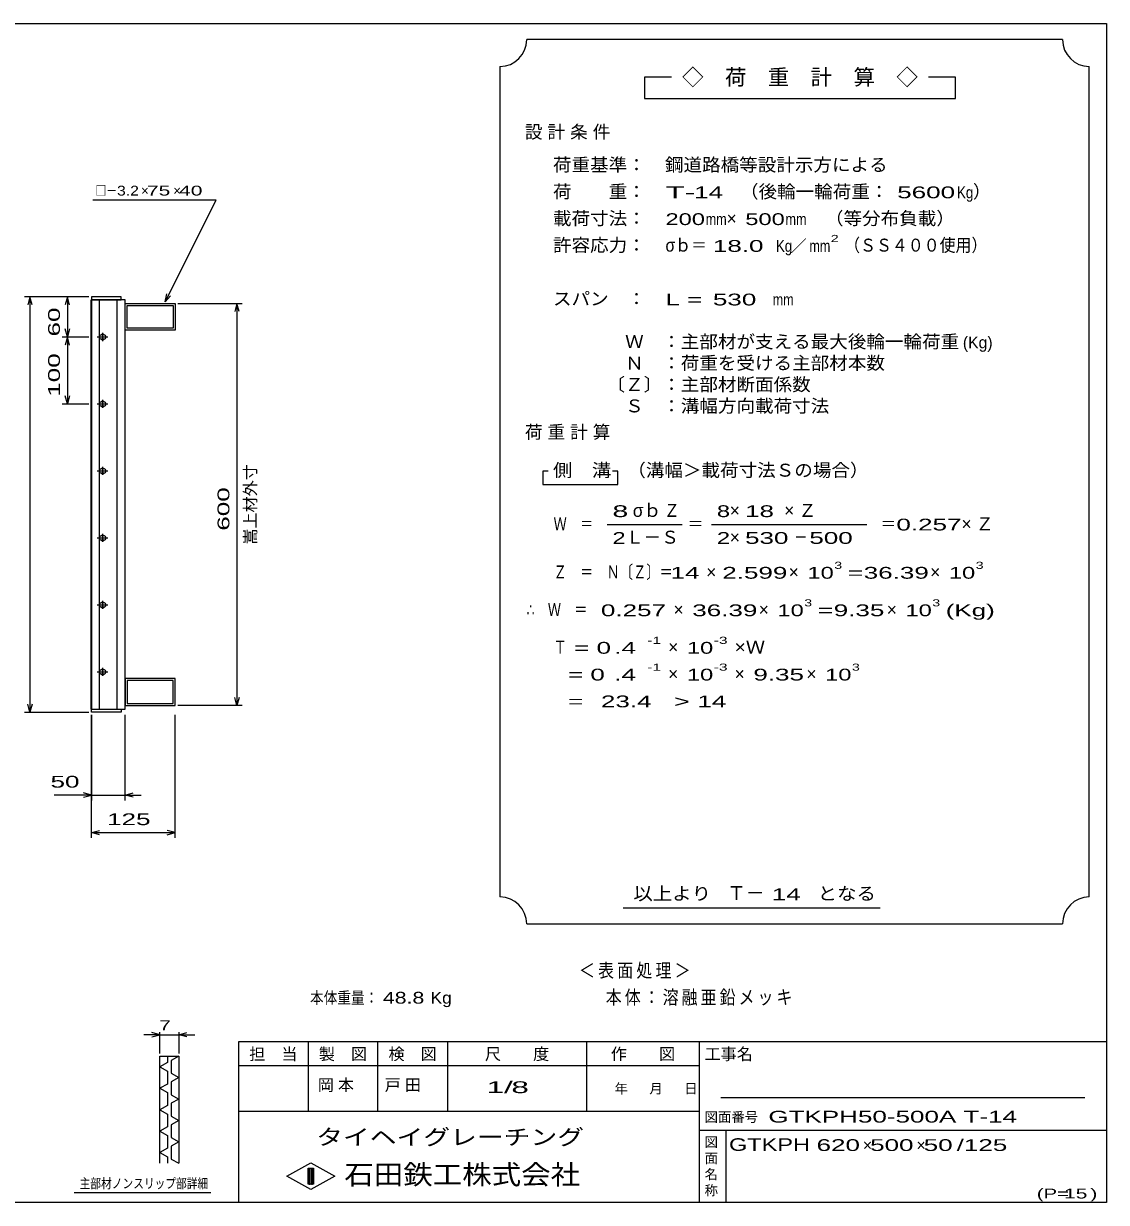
# Model space of a CAD drawing. Units: millimetres, scale not verified. Extents: x -1456 to 1385, y -1026 to 843.
# Drawn here: x -232 to 1385, y -917 to 843 of the extents above; entities that cross this region are included whole.
import ezdxf
from ezdxf.enums import TextEntityAlignment as Align

# ---------------------------------------------------------------- set-up
doc = ezdxf.new("R2010")
doc.units = ezdxf.units.MM
doc.header["$LTSCALE"] = 8
for name, color, linetype, lineweight in [('0_2', 150, 'Continuous', 25), ('16', 3, 'Continuous', 25), ('22', 4, 'Continuous', 25), ('24', 2, 'Continuous', 25), ('32', 4, 'Continuous', 25)]:
    doc.layers.add(name, color=color, linetype=linetype, lineweight=lineweight)
doc.styles.add('ベクトル', font='')
doc.styles.get('ベクトル').set_extended_font_data('ベクトル')

msp = doc.modelspace()

# ---------------------------------------------------------------- linework, layer by layer
at = {"layer": '0_2'}
for p, q in [((-1383.2, 842.8), (1384.8, 842.8)), ((1384.8, 842.8), (1384.8, -917.2)), ((1384.8, -677.2), (88.8, -677.2)), ((88.8, -677.2), (88.8, -917.2)), ((192.8, -677.2), (192.8, -781.2)), ((296.8, -781.2), (296.8, -677.2)), ((400.8, -677.2), (400.8, -781.2)), ((608.8, -781.2), (608.8, -677.2)), ((776.8, -677.2), (776.8, -917.2)), ((776.8, -713.2), (88.8, -713.2)), ((1352.8, -761.2), (808.8, -761.2)), ((88.8, -781.2), (776.8, -781.2)), ((776.8, -809.2), (1384.8, -809.2)), ((816.8, -917.2), (816.8, -809.2)), ((160.8, -878), (196.8, -858)), ((196.8, -858), (232.8, -878)), ((196.8, -898), (160.8, -878)), ((192.8, -866), (200.8, -866)), ((192.8, -890), (192.8, -866)), ((192.8, -866), (194.4, -866)), ((194.4, -866), (194.4, -890)), ((196, -890), (196, -866)), ((196, -866), (197.6, -866)), ((232.8, -878), (196.8, -898)), ((197.6, -866), (197.6, -890)), ((199.2, -890), (199.2, -866)), ((199.2, -866), (200.8, -866)), ((200.8, -866), (200.8, -890)), ((200.8, -866), (200.8, -890)), ((200.8, -890), (192.8, -890)), ((194.4, -890), (196, -890)), ((197.6, -890), (199.2, -890)), ((1384.8, -917.2), (-1383.2, -917.2))]:
    msp.add_line(p, q, dxfattribs=at)
at = {"layer": '16'}
for p, q in [((-131.32, -180.612), (-131.32, 430.388)), ((-131.32, 430.388), (-130.62, 430.388)), ((-86.62, 434.888), (-130.62, 434.888)), ((-130.62, 434.888), (-130.62, 430.388)), ((-130.62, 430.388), (-86.62, 430.388)), ((-130.62, 430.388), (-130.62, -180.612)), ((-80.62, 430.388), (-130.62, 430.388)), ((-119.12, 430.388), (-119.12, -180.612)), ((-92.12, -180.612), (-92.12, 430.388)), ((-86.62, 430.388), (-86.62, 434.888)), ((-80.62, -180.612), (-80.62, 430.388)), ((-80.62, 424.888), (-5.62, 424.888)), ((-80.62, 384.888), (-80.62, 424.888)), ((-5.62, 424.888), (-5.62, 384.888)), ((-77.62, 421.888), (-8.62, 421.888)), ((-77.62, 387.888), (-77.62, 421.888)), ((-8.62, 421.888), (-8.62, 387.888)), ((-8.62, 387.888), (-77.62, 387.888)), ((-122.12, 374.888), (-106.12, 374.888)), ((-112.12, 377.888), (-116.12, 377.888)), ((-116.12, 371.888), (-112.12, 371.888)), ((-114.12, 380.888), (-114.12, 368.888)), ((-5.62, 384.888), (-80.62, 384.888)), ((-122.12, 274.888), (-106.12, 274.888)), ((-112.12, 277.888), (-116.12, 277.888)), ((-116.12, 271.888), (-112.12, 271.888)), ((-114.12, 280.888), (-114.12, 268.888)), ((-112.12, 177.888), (-116.12, 177.888)), ((-114.12, 180.888), (-114.12, 168.888)), ((-122.12, 174.888), (-106.12, 174.888)), ((-116.12, 171.888), (-112.12, 171.888)), ((-122.12, 74.888), (-106.12, 74.888)), ((-112.12, 77.888), (-116.12, 77.888)), ((-116.12, 71.888), (-112.12, 71.888)), ((-114.12, 80.888), (-114.12, 68.888)), ((-122.12, -25.112), (-106.12, -25.112)), ((-112.12, -22.112), (-116.12, -22.112)), ((-116.12, -28.112), (-112.12, -28.112)), ((-114.12, -19.112), (-114.12, -31.112)), ((-112.12, -122.112), (-116.12, -122.112)), ((-114.12, -119.112), (-114.12, -131.112)), ((-122.12, -125.112), (-106.12, -125.112)), ((-116.12, -128.112), (-112.12, -128.112)), ((-5.62, -135.112), (-80.62, -135.112)), ((-80.62, -135.112), (-80.62, -175.112)), ((-8.62, -138.112), (-77.62, -138.112)), ((-77.62, -138.112), (-77.62, -172.112)), ((-8.62, -172.112), (-8.62, -138.112)), ((-5.62, -175.112), (-5.62, -135.112)), ((-80.62, -175.112), (-5.62, -175.112)), ((-77.62, -172.112), (-8.62, -172.112)), ((-130.62, -180.612), (-131.32, -180.612)), ((-130.62, -180.612), (-86.62, -180.612)), ((-130.62, -185.112), (-130.62, -180.612)), ((-130.62, -180.612), (-80.62, -180.612)), ((-86.62, -185.112), (-130.62, -185.112)), ((-86.62, -180.612), (-86.62, -185.112))]:
    msp.add_line(p, q, dxfattribs=at)
for centre, radius, start, end in [((-116.12, 374.888), 3, 90, 270), ((-114.12, 374.888), 4, 46.6, 133.4), ((-114.12, 374.888), 4, 226.6, 313.4), ((-112.12, 374.888), 3, 270, 90), ((-116.12, 274.888), 3, 90, 270), ((-114.12, 274.888), 4, 46.6, 133.4), ((-114.12, 274.888), 4, 226.6, 313.4), ((-112.12, 274.888), 3, 270, 90), ((-116.12, 174.888), 3, 90, 270), ((-114.12, 174.888), 4, 46.6, 133.4), ((-112.12, 174.888), 3, 270, 90), ((-114.12, 174.888), 4, 226.6, 313.4), ((-116.12, 74.888), 3, 90, 270), ((-114.12, 74.888), 4, 46.6, 133.4), ((-114.12, 74.888), 4, 226.6, 313.4), ((-112.12, 74.888), 3, 270, 90), ((-116.12, -25.112), 3, 90, 270), ((-114.12, -25.112), 4, 46.6, 133.4), ((-114.12, -25.112), 4, 226.6, 313.4), ((-112.12, -25.112), 3, 270, 90), ((-116.12, -125.112), 3, 90, 270), ((-114.12, -125.112), 4, 46.6, 133.4), ((-112.12, -125.112), 3, 270, 90), ((-114.12, -125.112), 4, 226.6, 313.4)]:
    msp.add_arc(centre, radius, start, end, dxfattribs=at)
at = {"layer": '22'}
for p, q in [((55.38, 579.388), (-128.62, 579.388)), ((-20.62, 427.388), (55.38, 579.388)), ((-134.62, 434.888), (-230.62, 434.888)), ((-222.62, 434.888), (-225.82, 422.888)), ((-219.42, 422.888), (-222.62, 434.888)), ((-222.62, 434.888), (-222.62, -185.112)), ((-134.62, 434.888), (-174.62, 434.888)), ((-166.62, 434.888), (-169.82, 422.888)), ((-163.42, 422.888), (-166.62, 434.888)), ((-166.62, 434.888), (-166.62, 374.888)), ((-20.62, 427.388), (-18.22, 439.068)), ((-20.62, 427.388), (-12.62, 436.188)), ((-1.62, 424.888), (94.38, 424.888)), ((86.38, 424.888), (83.18, 412.888)), ((89.58, 412.888), (86.38, 424.888)), ((86.38, 424.888), (86.38, -175.112)), ((-174.62, 374.888), (-134.62, 374.888)), ((-166.62, 374.888), (-169.82, 386.888)), ((-166.62, 374.888), (-169.82, 362.888)), ((-163.42, 386.888), (-166.62, 374.888)), ((-163.42, 362.888), (-166.62, 374.888)), ((-166.62, 374.888), (-166.62, 274.888)), ((-166.62, 274.888), (-169.82, 286.888)), ((-163.42, 286.888), (-166.62, 274.888)), ((-174.62, 274.888), (-134.62, 274.888)), ((-222.62, -185.112), (-225.82, -173.112)), ((-219.42, -173.112), (-222.62, -185.112)), ((94.38, -175.112), (-1.62, -175.112)), ((86.38, -175.112), (83.18, -163.112)), ((89.58, -163.112), (86.38, -175.112)), ((-230.62, -185.112), (-134.62, -185.112)), ((-130.62, -189.112), (-130.62, -317.112)), ((-130.62, -373.112), (-130.62, -189.112)), ((-80.62, -317.112), (-80.62, -189.112)), ((-5.62, -373.112), (-5.62, -189.112)), ((-130.62, -309.112), (-186.62, -309.112)), ((-130.62, -309.112), (-142.62, -305.912)), ((-142.62, -312.312), (-130.62, -309.112)), ((-130.62, -309.112), (-80.62, -309.112)), ((-80.62, -309.112), (-68.62, -305.912)), ((-68.62, -312.312), (-80.62, -309.112)), ((-80.62, -309.112), (-56.62, -309.112)), ((-130.62, -365.112), (-118.62, -361.912)), ((-118.62, -368.312), (-130.62, -365.112)), ((-130.62, -365.112), (-5.62, -365.112)), ((-5.62, -365.112), (-17.62, -361.912)), ((-17.62, -368.312), (-5.62, -365.112))]:
    msp.add_line(p, q, dxfattribs=at)
at = {"layer": '24', "color": 4}
for p, q in [((1319.2, 818.8), (519.2, 818.8)), ((479.2, 778.8), (479.2, -461.2)), ((1359.2, -461.2), (1359.2, 778.8)), ((735.2, 762.8), (695.2, 762.8)), ((695.2, 762.8), (695.2, 730.8)), ((1159.2, 762.8), (1119.2, 762.8)), ((1159.2, 730.8), (1159.2, 762.8)), ((695.2, 730.8), (1159.2, 730.8)), ((551.2, 174.8), (543.2, 174.8)), ((543.2, 174.8), (543.2, 154.8)), ((655.2, 174.8), (647.2, 174.8)), ((655.2, 154.8), (655.2, 174.8)), ((543.2, 154.8), (655.2, 154.8)), ((639.2, 94.8), (751.2, 94.8)), ((795.2, 94.8), (1027.2, 94.8)), ((663.2, -477.2), (1047.2, -477.2)), ((519.2, -501.2), (1319.2, -501.2))]:
    msp.add_line(p, q, dxfattribs=at)
for centre, start, end in [((479.2, 818.8), 270, 0), ((1359.2, 818.8), 180, 270), ((479.2, -501.2), 0, 90), ((1359.2, -501.2), 90, 180)]:
    msp.add_arc(centre, 40, start, end, dxfattribs=at)
at = {"layer": '32'}
for p, q in [((-28.42, -666.812), (-52.42, -666.812)), ((-28.42, -666.812), (-40.42, -663.612)), ((-40.42, -670.012), (-28.42, -666.812)), ((-28.42, -694.812), (-28.42, -662.812)), ((-28.42, -666.812), (-0.42, -666.812)), ((-0.42, -662.812), (-0.42, -694.812)), ((-0.42, -666.812), (11.58, -663.612)), ((11.58, -670.012), (-0.42, -666.812)), ((-0.42, -666.812), (23.58, -666.812)), ((-28.42, -698.812), (-0.42, -698.812)), ((-28.42, -858.812), (-28.42, -698.812)), ((-17.22, -698.812), (-17.22, -708.412)), ((-0.42, -698.812), (-11.62, -705.212)), ((-0.42, -698.812), (-0.42, -858.812)), ((-17.22, -708.412), (-28.42, -714.812)), ((-28.42, -714.812), (-17.22, -721.212)), ((-17.22, -721.212), (-17.22, -740.412)), ((-11.62, -705.212), (-11.62, -724.412)), ((-11.62, -724.412), (-0.42, -730.812)), ((-0.42, -730.812), (-11.62, -737.212)), ((-11.62, -737.212), (-11.62, -756.412)), ((-17.22, -740.412), (-28.42, -746.812)), ((-28.42, -746.812), (-17.22, -753.212)), ((-17.22, -753.212), (-17.22, -772.412)), ((-11.62, -756.412), (-0.42, -762.812)), ((-17.22, -772.412), (-28.42, -778.812)), ((-0.42, -762.812), (-11.62, -769.212)), ((-11.62, -769.212), (-11.62, -788.412)), ((-28.42, -778.812), (-17.22, -785.212)), ((-17.22, -785.212), (-17.22, -804.412)), ((-11.62, -788.412), (-0.42, -794.812)), ((-17.22, -804.412), (-28.42, -810.812)), ((-0.42, -794.812), (-11.62, -801.212)), ((-11.62, -801.212), (-11.62, -820.412)), ((-28.42, -810.812), (-17.22, -817.212)), ((-17.22, -817.212), (-17.22, -836.412)), ((-11.62, -820.412), (-0.42, -826.812)), ((-0.42, -826.812), (-11.62, -833.212)), ((-17.22, -836.412), (-28.42, -842.812)), ((-28.42, -842.812), (-17.22, -849.212)), ((-11.62, -833.212), (-11.62, -852.412)), ((-17.22, -849.212), (-17.22, -858.812)), ((-11.62, -852.412), (-0.42, -858.812)), ((47.58, -902.812), (-156.42, -902.812))]:
    msp.add_line(p, q, dxfattribs=at)

# ---------------------------------------------------------------- texts
at = {"layer": '0_2', "style": 'ベクトル'}
for s, height, p in [('担\u3000当', 17.6, (104.8, -695.6)), ('製\u3000図', 17.6, (208.8, -695.6)), ('検\u3000図', 17.6, (312.8, -695.6)), ('尺\u3000\u3000度', 17.6, (456.8, -695.6)), ('作\u3000\u3000図', 17.6, (644.8, -695.6)), ('工事名', 17.6, (784.8, -695.6)), ('年', 14.66, (650.4, -747.2)), ('月', 14.66, (702.4, -747.2)), ('日', 14.66, (754.4, -747.2)), ('図面番号', 14.66, (784.8, -789.6)), ('図', 14.66, (784.8, -827.2)), ('面', 14.66, (784.8, -851.2)), ('名', 14.66, (784.8, -875.2)), ('称', 14.66, (784.8, -899.2))]:
    msp.add_text(s, height=height, dxfattribs=at).set_placement(p, align=Align.MIDDLE_LEFT)
at = {"layer": '0_2', "color": 222, "style": 'ベクトル'}
for s, height, width, p in [('タイヘイグレーチング', 23.46, 1.25, (204.8, -819.6)), ('石田鉄工株式会社', 29.33, 1.1, (246.8, -875.6))]:
    msp.add_text(s, height=height, dxfattribs=dict(at, width=width)).set_placement(p, align=Align.MIDDLE_LEFT)
at = {"layer": '22', "color": 2, "style": 'ベクトル'}
for s, height, width, p in [('□－', 14.66, 0.8, (-124.62, 593.388)), ('3.2', 14.66, 1.2, (-92.62, 593.388)), (' 75 ', 14.66, 1.6, (-56.62, 593.388)), (' 40 ', 14.66, 1.6, (-8.62, 593.388)), (' 50 ', 17.6, 1.65, (-202.62, -289.112)), (' 125 ', 17.6, 1.65, (-118.12, -345.112)), ('本体重量：', 17.6, 0.85, (195.58, -611.612)), (' 48.8', 17.6, 1.35, (295.58, -611.612)), ('Kg', 17.6, 1.1, (375.58, -611.612)), ('1/', 17.6, 2, (459.2, -745.2)), (' 8 ', 17.6, 2, (483.2, -745.2)), ('GTKPH50-500A T-14       ', 17.6, 1.65, (880, -789.2)), ('GTKPH', 18.77, 1.4, (821.18, -830.812)), (' 620 ', 17.6, 1.65, (941.18, -831.612)), (' 500 ', 17.6, 1.65, (1021.18, -831.612)), (' 50 ', 17.6, 1.65, (1101.18, -831.612)), ('/', 17.6, 1.65, (1161.18, -831.612)), (' 125 ', 17.6, 1.65, (1161.18, -831.612)), ('(P=', 14.66, 1.55, (1280.8, -904)), (' 15 ', 14.66, 1.6, (1312.8, -904)), (')', 14.66, 1.6, (1360.8, -904))]:
    msp.add_text(s, height=height, dxfattribs=dict(at, width=width)).set_placement(p, align=Align.MIDDLE_LEFT)
for height, p in [(14.66, (-56.62, 593.388)), (14.66, (-8.62, 593.388)), (17.6, (1021.18, -831.612)), (17.6, (1101.18, -831.612))]:
    msp.add_text('×', height=height, dxfattribs=at).set_placement(p, align=Align.MIDDLE_LEFT)
at = {"layer": '22', "color": 2, "style": 'ベクトル', "width": 1.65}
for s, p in [(' 60 ', (-186.62, 364.888)), (' 100 ', (-186.62, 274.888)), (' 600', (66.38, 74.888))]:
    msp.add_text(s, height=17.6, rotation=90, dxfattribs=at).set_placement(p, align=Align.MIDDLE_LEFT)
at = {"layer": '22', "color": 2, "style": 'ベクトル'}
msp.add_text('嵩上材外寸', height=17.6, rotation=90, dxfattribs=at).set_placement((106.38, 64.888), align=Align.MIDDLE_LEFT)
at = {"layer": '22', "color": 2, "attachment_point": 4, "style": 'ベクトル'}
for s, insert, char_height in [('\\T1.2;\\W0.85;＜表面処理＞', (597.2, -572), 20.53), ('\\T1.19;\\W0.85;本体：溶融亜鉛メッキ', (637.2, -612), 20.53), ('\\T1.25;岡本\u3000', (207.18, -742.812), 17.6), ('\\T1.25;戸田\u3000', (307.18, -742.812), 17.6)]:
    msp.add_mtext(s, dxfattribs=dict(at, insert=insert, char_height=char_height))
at = {"layer": '24', "style": 'ベクトル'}
for s, height, p in [('◇\u3000荷\u3000重\u3000計\u3000算\u3000◇', 23.46, (751.2, 762.8)), ('）', 19.35, (1185.6, 592)), ('×', 19.35, (817.6, 552)), ('／', 17.6, (913.2, 510.8)), ('(Kg)', 17.6, (1170.4, 366.8)), ('σｂ', 19.35, (677.6, 116)), ('×', 19.35, (822.4, 116)), ('Ｌ－Ｓ', 19.35, (667.2, 76)), ('×', 19.35, (822.4, 76)), ('×', 19.35, (787.2, 24)), ('×', 19.35, (910.4, 24)), ('×', 19.35, (1121.6, 24)), ('×', 19.35, (738.4, -32)), ('×', 19.35, (865.6, -32)), ('×', 19.35, (1056.8, -32)), ('×', 19.35, (730.4, -88)), ('×', 19.35, (730.4, -128)), ('×', 19.35, (829.6, -128)), ('×', 19.35, (936.8, -128)), ('Ｔ－', 20.53, (818.4, -455.2))]:
    msp.add_text(s, height=height, dxfattribs=at).set_placement(p, align=Align.MIDDLE_LEFT)
for s, height, width, p in [('荷重基準：\u3000', 19.35, 1.05, (558.4, 632)), ('鋼道路橋等設計示方による', 19.35, 1.05, (725.6, 632)), ('荷\u3000\u3000重：\u3000', 19.35, 1.05, (558.4, 592)), ('T-', 17.6, 2, (726.4, 590.8)), (' 14 ', 17.6, 1.65, (758.4, 590.8)), ('（後輪一輪荷重：', 19.35, 1.05, (837.6, 592)), (' 5600', 17.6, 1.65, (1061.6, 590.8)), ('Kg', 17.6, 0.85, (1161.6, 590.8)), ('載荷寸法：\u3000', 19.35, 1.05, (558.4, 552)), ('\u3000（等分布負載）', 19.35, 1.05, (936.8, 552)), ('200', 17.6, 1.5, (726.4, 550.8)), ('mm', 17.6, 0.8, (786.4, 550.8)), ('500', 17.6, 1.5, (845.6, 550.8)), ('mm', 17.6, 0.8, (905.6, 550.8)), ('許容応力：\u3000', 19.35, 1.05, (558.4, 512)), ('σｂ＝', 19.35, 0.9, (726.4, 512)), (' 18.0', 17.6, 1.65, (786.4, 510.8)), ('Kg', 17.6, 0.85, (891.2, 510.8)), ('mm', 17.6, 0.8, (941.2, 510.8)), ('2', 10.56, 1.5, (973.2, 522)), ('（ＳＳ４００使用）', 19.35, 0.9, (993.2, 512)), ('スパン\u3000：\u3000', 19.35, 1.05, (558.4, 432)), ('L =', 17.6, 1.65, (726.4, 430.8)), (' 530 ', 17.6, 1.65, (786.4, 430.8)), ('mm', 17.6, 0.8, (886.4, 430.8)), ('\u3000Ｗ\u3000：主部材が支える最大後輪一輪荷重', 19.35, 1.05, (638.4, 368)), ('\u3000Ｎ\u3000：荷重を受ける主部材本数', 19.35, 1.05, (638.4, 336)), ('〔Ｚ〕：主部材断面係数', 19.35, 1.05, (638.4, 304)), ('\u3000Ｓ\u3000：溝幅方向載荷寸法', 19.35, 1.05, (638.4, 272)), ('側\u3000溝', 19.35, 1.1, (558.4, 176)), ('\u3000（溝幅＞載荷寸法Ｓの場合）', 19.35, 1.05, (641.6, 176)), ('8', 17.6, 1.8, (647.2, 114.8)), ('Ｚ', 19.35, 0.9, (724, 116)), ('8', 17.6, 1.5, (803.2, 114.8)), (' 18 ', 17.6, 1.65, (834.4, 114.8)), ('Ｗ\u3000＝', 19.35, 0.75, (559.2, 96)), ('＝', 19.35, 0.9, (759.2, 96)), ('＝', 19.35, 0.9, (1047.2, 96)), ('0.257', 17.6, 1.65, (1071.2, 94.8)), ('2', 17.6, 1.5, (647.2, 74.8)), ('2', 17.6, 1.5, (803.2, 74.8)), (' 530 ', 17.6, 1.65, (834.4, 74.8)), ('－', 19.35, 0.75, (918.4, 76)), (' 500 ', 17.6, 1.65, (930.4, 74.8)), ('Ｚ\u3000＝\u3000Ｎ〔Ｚ〕＝', 19.35, 0.75, (559.2, 24)), ('3', 10.56, 1.5, (978.4, 34)), ('3', 10.56, 1.5, (1189.6, 34)), (' 14 ', 17.6, 1.65, (723.2, 22.8)), ('2.599', 17.6, 1.65, (811.2, 22.8)), ('10', 17.6, 1.5, (938.4, 22.8)), ('=', 17.6, 1.7, (998.4, 22.8)), ('36.39', 17.6, 1.65, (1022.4, 22.8)), ('10', 17.6, 1.5, (1149.6, 22.8)), ('3', 10.56, 1.5, (933.6, -22)), ('3', 10.56, 1.5, (1124.8, -22)), ('∴\u3000Ｗ\u3000＝', 19.35, 0.75, (519.2, -32)), (' 0.257', 17.6, 1.65, (619.2, -33.2)), ('36.39', 17.6, 1.65, (766.4, -33.2)), ('10', 17.6, 1.5, (893.6, -33.2)), ('=', 17.6, 1.7, (953.6, -33.2)), ('9.35', 17.6, 1.65, (977.6, -33.2)), ('10', 17.6, 1.5, (1084.8, -33.2)), ('(Kg)', 17.6, 1.65, (1144.8, -33.2)), ('Ｔ', 19.35, 0.75, (559.2, -88)), (' = 0', 17.6, 1.65, (579.2, -89.2)), (' .4 ', 17.6, 1.65, (639.2, -89.2)), ('-1', 10.56, 1.65, (699.2, -78)), ('10', 17.6, 1.5, (758.4, -89.2)), ('-3', 10.56, 1.65, (798.4, -78)), ('×Ｗ', 19.35, 1.1, (829.6, -88)), ('  = 0', 17.6, 1.65, (559.2, -129.2)), (' .4 ', 17.6, 1.65, (639.2, -129.2)), ('-1', 10.56, 1.65, (699.2, -118)), ('10', 17.6, 1.5, (758.4, -129.2)), ('-3', 10.56, 1.65, (798.4, -118)), ('9.35', 17.6, 1.65, (857.6, -129.2)), ('10', 17.6, 1.5, (964.8, -129.2)), ('3', 10.56, 1.5, (1004.8, -118)), ('  =', 17.6, 1.65, (559.2, -169.2)), (' 23.4', 17.6, 1.65, (619.2, -169.2)), ('>', 17.6, 1.7, (739.2, -169.2)), (' 14 ', 17.6, 1.65, (763.2, -169.2)), ('以上より\u3000', 19.35, 1.1, (678.4, -456)), (' 14 ', 17.6, 1.65, (874.4, -457.2)), ('となる', 19.35, 1.1, (953.6, -456))]:
    msp.add_text(s, height=height, dxfattribs=dict(at, width=width)).set_placement(p, align=Align.MIDDLE_LEFT)
at = {"layer": '24', "char_height": 19.35, "attachment_point": 4, "style": 'ベクトル'}
for s, insert in [('\\T1.28;設計条件', (516.4, 680)), ('\\T1.28;荷重計算', (516.4, 232)), ('\\T1.42;×Ｚ', (903.6, 116)), ('\\T1.42;×Ｚ', (1168.4, 96))]:
    msp.add_mtext(s, dxfattribs=dict(at, insert=insert))
at = {"layer": '32', "color": 2, "style": 'ベクトル'}
for s, width, p in [(' 7 ', 1.6, (-38.42, -652.812)), ('主部材ノンスリップ部詳細', 0.8, (-148.42, -888.812))]:
    msp.add_text(s, height=14.66, dxfattribs=dict(at, width=width)).set_placement(p, align=Align.MIDDLE_LEFT)

doc.saveas('drawing.dxf')
